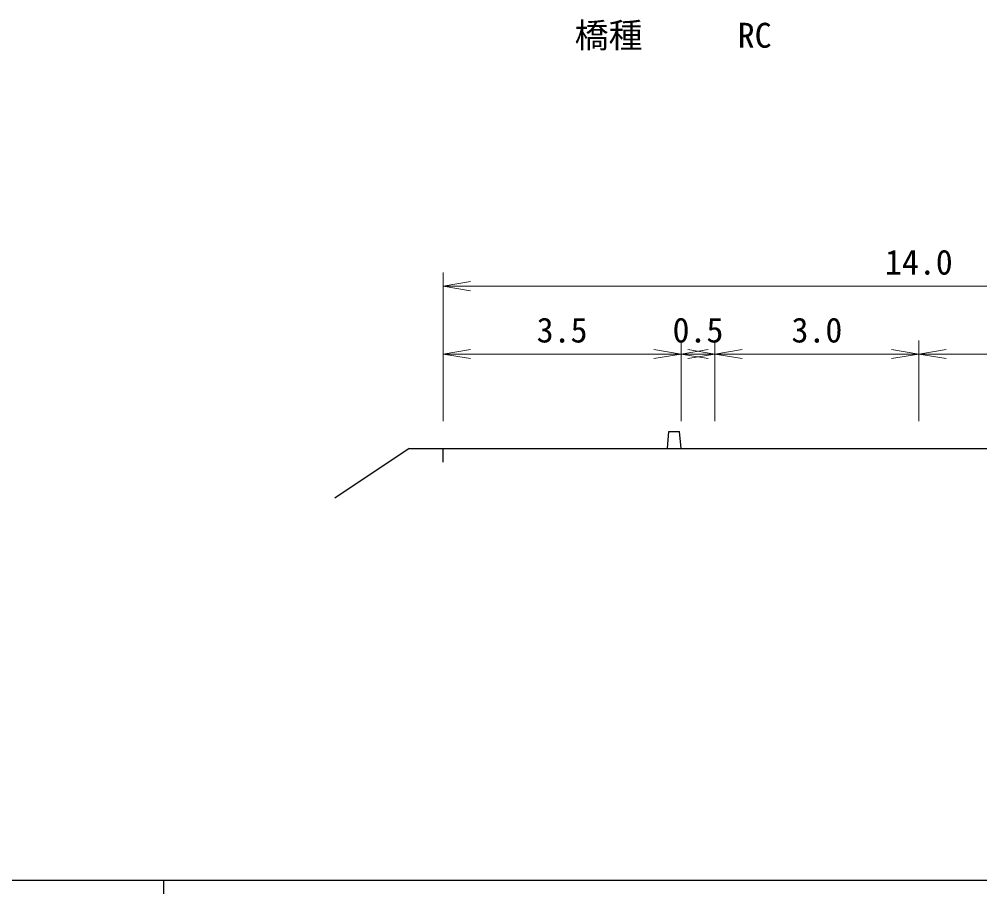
# Model space of a CAD drawing. Units: millimetres at full size, sheet at 1:1000, with parts at other scales. Extents: x 40000 to 680000, y 20000 to 380000.
# Drawn here: x 157385 to 228064, y 204000 to 268394 of the extents above; entities that cross this region are included whole.
import ezdxf
from ezdxf.enums import TextEntityAlignment as Align

# ---------------------------------------------------------------- set-up
doc = ezdxf.new("R2010")
doc.units = ezdxf.units.MM
doc.header["$LTSCALE"] = 1000
for name, color, linetype, lineweight in [('M-BGD', 7, 'Continuous', 25), ('M-STR-HTXT', 7, 'Continuous', 13), ('M-TTL-BAND', 7, 'Continuous', 25)]:
    doc.layers.add(name, color=color, linetype=linetype, lineweight=lineweight)
doc.styles.add('ＭＳ ゴシック', font='')
doc.styles.get('ＭＳ ゴシック').set_extended_font_data('MS Gothic')

# ---------------------------------------------------------------- blocks, each defined once
blk = doc.blocks.new('open_arrow')
at = {"color": 0, "linetype": 'Continuous', "lineweight": -2}
blk.add_lwpolyline([(7.5, 1.25), (0, 0), (7.5, -1.25)], dxfattribs=at)

msp = doc.modelspace()

# ---------------------------------------------------------------- linework, layer by layer
at = {"layer": 'M-BGD'}
for p, q in [((205079, 236791), (205179, 238041)), ((205179, 238041), (205979, 238041)), ((206079, 236791), (205979, 238041)), ((186079, 236791), (180600, 233138)), ((186079, 236791), (261079, 236791)), ((188579, 235791), (188579, 236791))]:
    msp.add_line(p, q, dxfattribs=at)
at = {"layer": 'M-STR-HTXT'}
for p, q in [((188579, 238791), (188579, 249740)), ((188579, 248740), (206079, 248740)), ((206079, 248740), (208579, 248740)), ((208579, 248740), (223579, 248740)), ((223579, 248740), (238579, 248740)), ((206079, 238791), (206079, 244740)), ((208579, 238791), (208579, 244740)), ((223579, 238791), (223579, 244740)), ((188579, 243740), (206079, 243740)), ((206079, 243740), (208579, 243740)), ((208579, 243740), (223579, 243740)), ((223579, 243740), (238579, 243740))]:
    msp.add_line(p, q, dxfattribs=at)
at = {"layer": 'M-TTL-BAND'}
for p, q in [((40000, 205000), (579000, 205000)), ((168000, 205000), (168000, 204000))]:
    msp.add_line(p, q, dxfattribs=at)

# ---------------------------------------------------------------- block references
at = {"layer": 'M-STR-HTXT', "xscale": 267, "yscale": 267}
for p in [(188579, 248740), (188579, 243740), (206079, 243740), (208579, 243740), (223579, 243740)]:
    msp.add_blockref('open_arrow', p, dxfattribs=at)
at = {"layer": 'M-STR-HTXT', "xscale": 267, "yscale": 267, "rotation": 180}
for p in [(206079, 243740), (208579, 243740), (223579, 243740)]:
    msp.add_blockref('open_arrow', p, dxfattribs=at)

# ---------------------------------------------------------------- texts
at = {"layer": 'M-STR-HTXT', "style": 'ＭＳ ゴシック'}
for s, p in [('橋種', (198251, 265744)), ('RC', (210251, 265744))]:
    msp.add_text(s, height=1833, rotation=359.999, dxfattribs=at).set_placement(p, align=Align.BOTTOM_LEFT)
for s, p in [('14.0', (223579, 249040)), ('3.5', (197329, 244040)), ('0.5', (207329, 244040)), ('3.0', (216079, 244040))]:
    msp.add_text(s, height=1833, dxfattribs=at).set_placement(p, align=Align.BOTTOM_CENTER)

doc.saveas('drawing.dxf')
